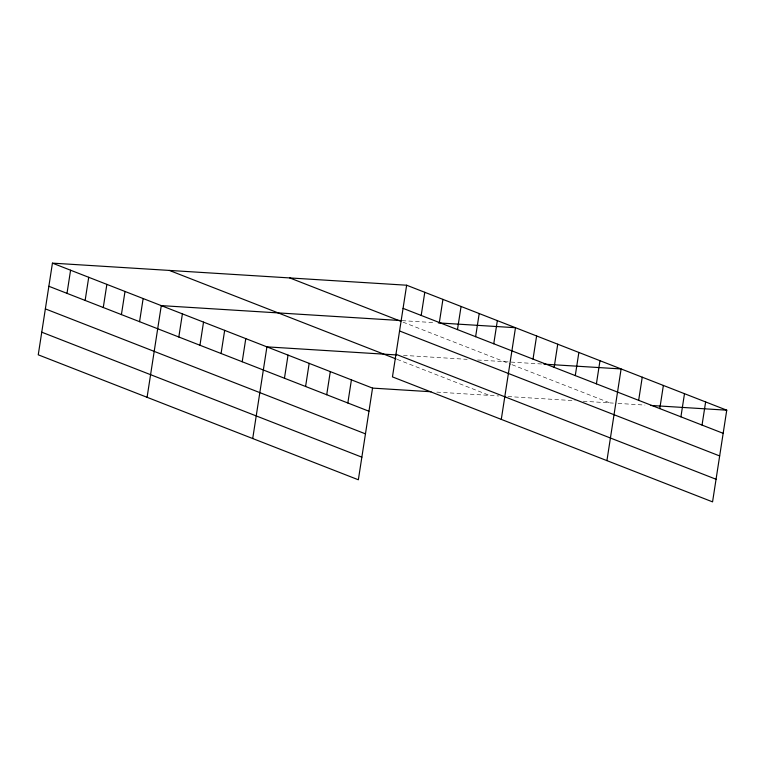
<?xml version="1.0" encoding="UTF-8"?>
<svg xmlns="http://www.w3.org/2000/svg" width="765" height="765" viewBox="0 0 765 765"><rect width="100%" height="100%" fill="white"/><g stroke="black" fill="none" stroke-linecap="round" stroke-linejoin="round"><path stroke-width="0.57" stroke-dasharray="3.83 2.87" d="M402.103 320.64L434.826 322.677M403.49 355.371L467.176 359.349M477.599 359.999L541.63 363.987M436.834 392.11L498.694 395.964M507.96 396.547L575.127 400.736M583.226 401.233L613.367 403.117M618.044 403.404L644.933 405.087M403.04 322.151L510.896 364.264M512.015 364.695L609.868 402.897M397.14 359.359L489.437 395.39"/><path stroke-width="1.15" d="M52.441 263.131L38.25 354.817L358.355 479.779L372.545 388.104L52.441 263.131L406.645 285.221L726.75 410.183L712.559 501.869L392.455 376.896L406.645 285.221M67.004 293.349L70.581 270.208M85.135 300.435L88.721 277.293M103.275 307.511L106.861 284.379M121.415 314.597L125.001 291.455M139.555 321.683L143.141 298.541M147.081 397.303L161.281 305.618L400.936 320.564M178.819 337.011L182.405 313.87M199.952 345.254L203.528 322.113M221.075 353.507L224.661 330.365M242.209 361.749L245.785 338.608M252.718 438.546L266.918 346.861L396.538 354.941M284.456 378.245L288.042 355.103M305.589 386.497L309.165 363.356M326.712 394.74L330.298 371.599M347.836 402.992L351.422 379.851M421.199 315.438L424.785 292.297M439.34 322.524L442.925 299.383M457.48 329.6L461.066 306.459M475.62 336.686L479.206 313.545M493.76 343.762L497.346 320.621M501.285 419.392L515.486 327.707L438.335 322.897M533.023 359.091L536.609 335.959M554.156 367.343L557.733 344.202M575.28 375.596L578.866 352.455M596.404 383.839L599.99 360.697M606.922 460.635L621.113 368.95L543.972 364.14M638.66 400.334L642.246 377.193M659.784 408.587L663.37 385.445M680.917 416.829L684.493 393.688M702.04 425.082L705.626 401.941M372.545 388.104L430.991 391.747M650.776 405.45L726.75 410.183M403.059 308.362L723.164 433.325M289.763 277.925L400.822 321.29M399.56 330.977L719.664 455.95M395.954 354.281L716.059 479.253M169.333 270.418L396.031 358.919M48.864 286.273L368.969 411.235M45.355 308.888L365.46 433.86M41.75 332.192L361.855 457.164"/></g></svg>
